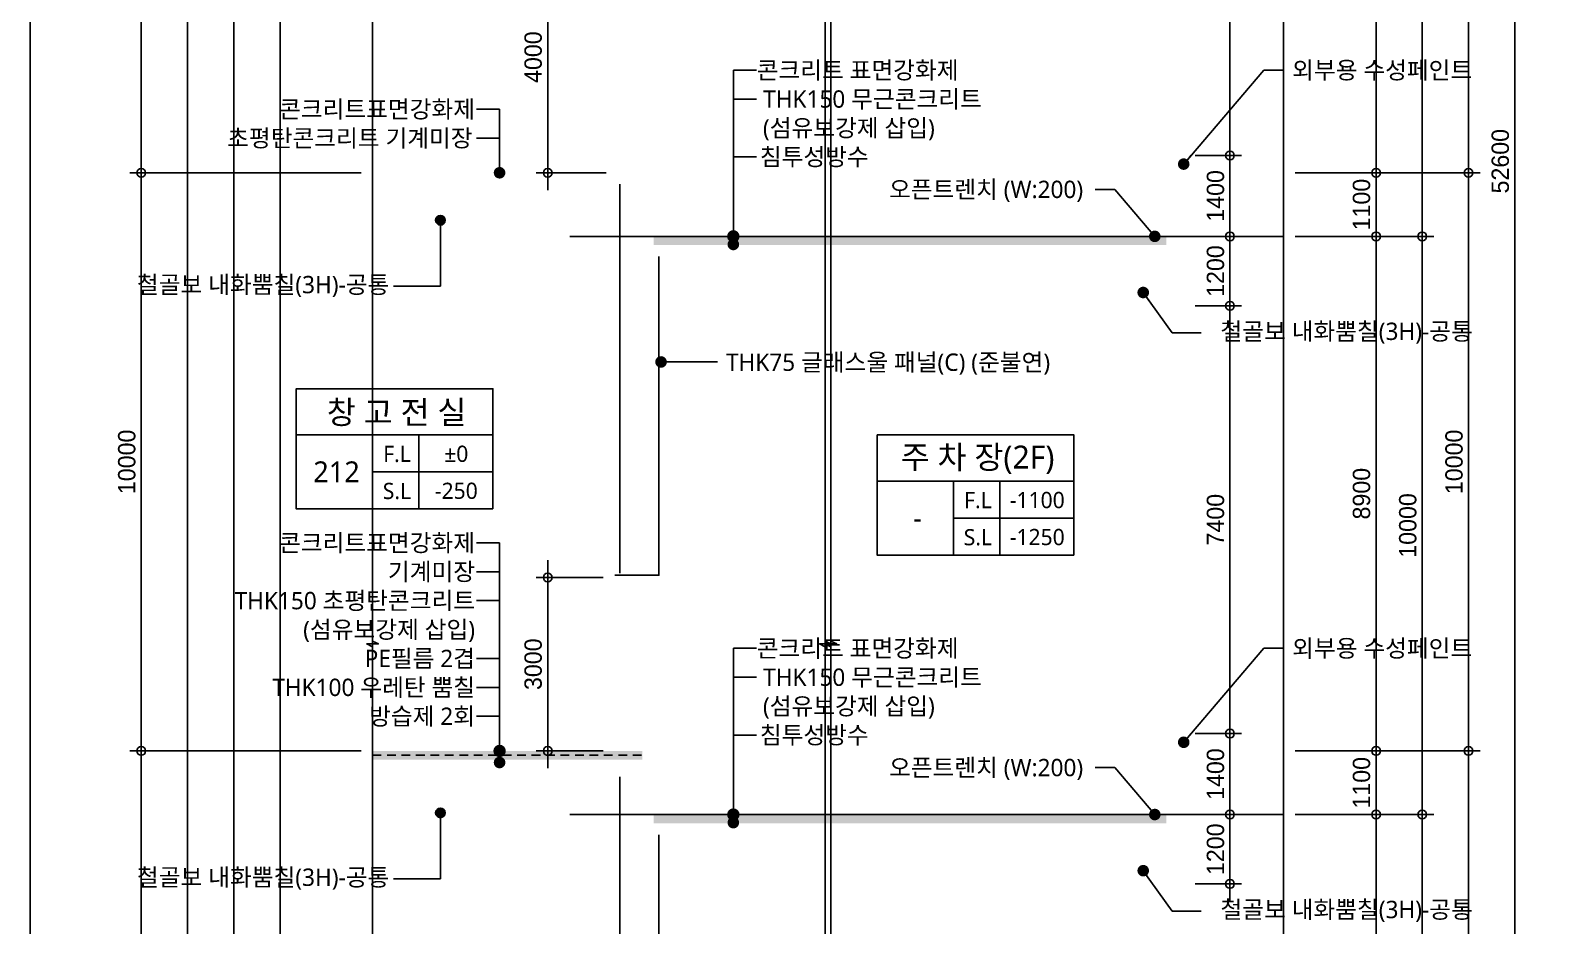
# Model space of a CAD drawing. Header units: millimetres. Extents: x 43197023 to 43466355, y 1341521 to 1420690.
# Drawn here: x 43369823 to 43395993, y 1381917 to 1397405 of the extents above; entities that cross this region are included whole.
import ezdxf
from ezdxf.enums import TextEntityAlignment as Align

# ---------------------------------------------------------------- set-up
doc = ezdxf.new("R2010")
doc.units = ezdxf.units.MM
doc.header["$LTSCALE"] = 1000
doc.header["$MEASUREMENT"] = 0
doc.header["$PDSIZE"] = -10
doc.linetypes.add('HID', pattern=[2.5, 1.5, -1])
doc.layers.get('0').update_dxf_attribs({"linetype": 'CONTINUOUS'})
doc.layers.get('Defpoints').update_dxf_attribs({"color": 171, "linetype": 'CONTINUOUS'})
for name, color, linetype in [('cen', 1, 'CONTINUOUS'), ('HAT', 253, 'CONTINUOUS'), ('INS', 9, 'BATTING'), ('LED', 7, 'CONTINUOUS'), ('NDIM', 7, 'CONTINUOUS'), ('SYM', 7, 'CONTINUOUS'), ('TEXT(MIN)', 7, 'CONTINUOUS'), ('TEXT(실명)', 3, 'CONTINUOUS'), ('TEXT-기입', 6, 'CONTINUOUS'), ('TITLE', 7, 'CONTINUOUS'), ('wire-meshes', 1, 'CONTINUOUS')]:
    doc.layers.add(name, color=color, linetype=linetype)
doc.styles.add('CGS', font='cgse', dxfattribs={"bigfont": 'cgs'})
doc.styles.add('나눔바른고딕', font='NanumBarunGothic.ttf')
doc.linetypes.add('BATTING', pattern='A,0.0001,-0.1,[134,ltypeshp.shx,S=0.1,R=0,X=-0.1,Y=0],-0.2,[134,ltypeshp.shx,S=0.1,R=180,X=0.1,Y=0],-0.1', length=0.4001)
doc.dimstyles.new('NDIM 1200', dxfattribs={"dimscale": 500, "dimtxt": 3, "dimasz": 1, "dimexe": 2, "dimexo": 2, "dimgap": 1, "dimtad": 1, "dimdec": 0, "dimdsep": 46, "dimtxsty": 'CGS', "dimblk": 'DOT0', "dimcen": 1, "dimdle": 8, "dimclrd": 2, "dimclre": 2, "dimclrt": 2, "dimadec": 0, "dimazin": 0, "dimtfac": 1, "dimtdec": 0, "dimtix": 1, "dimtmove": 2, "dimatfit": 3, "dimldrblk": 'DOT0', "dimfxl": 1, "dimtolj": 1, "dimtzin": 0, "dimlwd": -1, "dimlwe": -1, "dimarcsym": 0})

# ---------------------------------------------------------------- blocks, each defined once
blk = doc.blocks.new('DOT0')
blk.add_line((-3, 0), (3, 0))
at = {"color": 6}
blk.add_circle((0, 0), 0.75, dxfattribs=at)
blk = doc.blocks.new('*D148')
at = {"layer": 'Defpoints', "color": 0, "ltscale": 0.4, "transparency": 16777216}
for p in [(43375743, 1384940), (43371743, 1374940), (43375743, 1374940)]:
    blk.add_point(p, dxfattribs=at)
at = {"layer": 'NDIM', "ltscale": 0.4, "transparency": 16777216}
for p, q in [((43375543, 1384940), (43371543, 1384940)), ((43371743, 1384840), (43371743, 1375040)), ((43375543, 1374940), (43371543, 1374940))]:
    blk.add_line(p, q, dxfattribs=at)
at = {"layer": 'NDIM', "ltscale": 0.4, "transparency": 16777216, "xscale": 100, "yscale": 100, "zscale": 100}
for p, rotation in [((43371743, 1384940), 90), ((43371743, 1374940), 270)]:
    blk.add_blockref('DOT0', p, dxfattribs=dict(at, rotation=rotation))
at = {"layer": 'NDIM', "ltscale": 0.4, "transparency": 16777216, "insert": (43371493, 1379940), "char_height": 300, "attachment_point": 5, "rotation": 90, "style": 'CGS'}
blk.add_mtext('\\A1;10000', dxfattribs=at)
blk = doc.blocks.new('*D149')
at = {"layer": 'Defpoints', "color": 0, "ltscale": 0.4, "transparency": 16777216}
for p in [(43375743, 1394940), (43371743, 1384940), (43375743, 1384940)]:
    blk.add_point(p, dxfattribs=at)
at = {"layer": 'NDIM', "ltscale": 0.4, "transparency": 16777216}
for p, q in [((43375543, 1394940), (43371543, 1394940)), ((43371743, 1394840), (43371743, 1385040)), ((43375543, 1384940), (43371543, 1384940))]:
    blk.add_line(p, q, dxfattribs=at)
at = {"layer": 'NDIM', "ltscale": 0.4, "transparency": 16777216, "xscale": 100, "yscale": 100, "zscale": 100}
for p, rotation in [((43371743, 1394940), 90), ((43371743, 1384940), 270)]:
    blk.add_blockref('DOT0', p, dxfattribs=dict(at, rotation=rotation))
at = {"layer": 'NDIM', "ltscale": 0.4, "transparency": 16777216, "insert": (43371493, 1389940), "char_height": 300, "attachment_point": 5, "rotation": 90, "style": 'CGS'}
blk.add_mtext('\\A1;10000', dxfattribs=at)
blk = doc.blocks.new('*D150')
at = {"layer": 'Defpoints', "color": 0, "ltscale": 0.4, "transparency": 16777216}
for p in [(43375743, 1404940), (43371743, 1394940), (43375743, 1394940)]:
    blk.add_point(p, dxfattribs=at)
at = {"layer": 'NDIM', "ltscale": 0.4, "transparency": 16777216}
for p, q in [((43375543, 1404940), (43371543, 1404940)), ((43371743, 1404840), (43371743, 1395040)), ((43375543, 1394940), (43371543, 1394940))]:
    blk.add_line(p, q, dxfattribs=at)
at = {"layer": 'NDIM', "ltscale": 0.4, "transparency": 16777216, "xscale": 100, "yscale": 100, "zscale": 100}
for p, rotation in [((43371743, 1404940), 90), ((43371743, 1394940), 270)]:
    blk.add_blockref('DOT0', p, dxfattribs=dict(at, rotation=rotation))
at = {"layer": 'NDIM', "ltscale": 0.4, "transparency": 16777216, "insert": (43371493, 1399940), "char_height": 300, "attachment_point": 5, "rotation": 90, "style": 'CGS'}
blk.add_mtext('\\A1;10000', dxfattribs=at)
blk = doc.blocks.new('*D160')
at = {"layer": 'Defpoints', "color": 0, "ltscale": 0.4, "transparency": 16777216}
for p in [(43391493, 1416440), (43391493, 1373840), (43395493, 1373840)]:
    blk.add_point(p, dxfattribs=at)
at = {"layer": 'NDIM', "ltscale": 0.4, "transparency": 16777216}
for p, q in [((43391693, 1416440), (43395693, 1416440)), ((43395493, 1416340), (43395493, 1373940)), ((43391693, 1373840), (43395693, 1373840))]:
    blk.add_line(p, q, dxfattribs=at)
at = {"layer": 'NDIM', "ltscale": 0.4, "transparency": 16777216, "xscale": 100, "yscale": 100, "zscale": 100}
for p, rotation in [((43395493, 1416440), 90), ((43395493, 1373840), 270)]:
    blk.add_blockref('DOT0', p, dxfattribs=dict(at, rotation=rotation))
at = {"layer": 'NDIM', "ltscale": 0.4, "transparency": 16777216, "insert": (43395243, 1395140), "char_height": 300, "attachment_point": 5, "rotation": 90, "style": 'CGS'}
blk.add_mtext('\\A1;52600', dxfattribs=at)
blk = doc.blocks.new('*D162')
at = {"layer": 'Defpoints', "color": 0, "ltscale": 0.4, "transparency": 16777216}
for p in [(43391493, 1384940), (43391493, 1374940), (43394693, 1374940)]:
    blk.add_point(p, dxfattribs=at)
at = {"layer": 'NDIM', "ltscale": 0.4, "transparency": 16777216}
for p, q in [((43391693, 1384940), (43394893, 1384940)), ((43394693, 1384840), (43394693, 1375040)), ((43391693, 1374940), (43394893, 1374940))]:
    blk.add_line(p, q, dxfattribs=at)
at = {"layer": 'NDIM', "ltscale": 0.4, "transparency": 16777216, "xscale": 100, "yscale": 100, "zscale": 100}
for p, rotation in [((43394693, 1384940), 90), ((43394693, 1374940), 270)]:
    blk.add_blockref('DOT0', p, dxfattribs=dict(at, rotation=rotation))
at = {"layer": 'NDIM', "ltscale": 0.4, "transparency": 16777216, "insert": (43394443, 1379940), "char_height": 300, "attachment_point": 5, "rotation": 90, "style": 'CGS'}
blk.add_mtext('\\A1;10000', dxfattribs=at)
blk = doc.blocks.new('*D163')
at = {"layer": 'Defpoints', "color": 0, "ltscale": 0.4, "transparency": 16777216}
for p in [(43391493, 1394940), (43391493, 1384940), (43394693, 1384940)]:
    blk.add_point(p, dxfattribs=at)
at = {"layer": 'NDIM', "ltscale": 0.4, "transparency": 16777216}
for p, q in [((43391693, 1394940), (43394893, 1394940)), ((43394693, 1394840), (43394693, 1385040)), ((43391693, 1384940), (43394893, 1384940))]:
    blk.add_line(p, q, dxfattribs=at)
at = {"layer": 'NDIM', "ltscale": 0.4, "transparency": 16777216, "xscale": 100, "yscale": 100, "zscale": 100}
for p, rotation in [((43394693, 1394940), 90), ((43394693, 1384940), 270)]:
    blk.add_blockref('DOT0', p, dxfattribs=dict(at, rotation=rotation))
at = {"layer": 'NDIM', "ltscale": 0.4, "transparency": 16777216, "insert": (43394443, 1389940), "char_height": 300, "attachment_point": 5, "rotation": 90, "style": 'CGS'}
blk.add_mtext('\\A1;10000', dxfattribs=at)
blk = doc.blocks.new('*D164')
at = {"layer": 'Defpoints', "color": 0, "ltscale": 0.4, "transparency": 16777216}
for p in [(43391493, 1404940), (43391493, 1394940), (43394693, 1394940)]:
    blk.add_point(p, dxfattribs=at)
at = {"layer": 'NDIM', "ltscale": 0.4, "transparency": 16777216}
for p, q in [((43391693, 1404940), (43394893, 1404940)), ((43394693, 1404840), (43394693, 1395040)), ((43391693, 1394940), (43394893, 1394940))]:
    blk.add_line(p, q, dxfattribs=at)
at = {"layer": 'NDIM', "ltscale": 0.4, "transparency": 16777216, "xscale": 100, "yscale": 100, "zscale": 100}
for p, rotation in [((43394693, 1404940), 90), ((43394693, 1394940), 270)]:
    blk.add_blockref('DOT0', p, dxfattribs=dict(at, rotation=rotation))
at = {"layer": 'NDIM', "ltscale": 0.4, "transparency": 16777216, "insert": (43394443, 1399940), "char_height": 300, "attachment_point": 5, "rotation": 90, "style": 'CGS'}
blk.add_mtext('\\A1;10000', dxfattribs=at)
blk = doc.blocks.new('*D168')
at = {"layer": 'Defpoints', "color": 0, "ltscale": 0.4, "transparency": 16777216}
for p in [(43391493, 1383840), (43391493, 1373840), (43393893, 1373840)]:
    blk.add_point(p, dxfattribs=at)
at = {"layer": 'NDIM', "ltscale": 0.4, "transparency": 16777216}
for p, q in [((43391693, 1383840), (43394093, 1383840)), ((43393893, 1383740), (43393893, 1373940)), ((43391693, 1373840), (43394093, 1373840))]:
    blk.add_line(p, q, dxfattribs=at)
at = {"layer": 'NDIM', "ltscale": 0.4, "transparency": 16777216, "xscale": 100, "yscale": 100, "zscale": 100}
for p, rotation in [((43393893, 1383840), 90), ((43393893, 1373840), 270)]:
    blk.add_blockref('DOT0', p, dxfattribs=dict(at, rotation=rotation))
at = {"layer": 'NDIM', "ltscale": 0.4, "transparency": 16777216, "insert": (43393643, 1378840), "char_height": 300, "attachment_point": 5, "rotation": 90, "style": 'CGS'}
blk.add_mtext('\\A1;10000', dxfattribs=at)
blk = doc.blocks.new('*D169')
at = {"layer": 'Defpoints', "color": 0, "ltscale": 0.4, "transparency": 16777216}
for p in [(43391493, 1393840), (43391493, 1383840), (43393893, 1383840)]:
    blk.add_point(p, dxfattribs=at)
at = {"layer": 'NDIM', "ltscale": 0.4, "transparency": 16777216}
for p, q in [((43391693, 1393840), (43394093, 1393840)), ((43393893, 1393740), (43393893, 1383940)), ((43391693, 1383840), (43394093, 1383840))]:
    blk.add_line(p, q, dxfattribs=at)
at = {"layer": 'NDIM', "ltscale": 0.4, "transparency": 16777216, "xscale": 100, "yscale": 100, "zscale": 100}
for p, rotation in [((43393893, 1393840), 90), ((43393893, 1383840), 270)]:
    blk.add_blockref('DOT0', p, dxfattribs=dict(at, rotation=rotation))
at = {"layer": 'NDIM', "ltscale": 0.4, "transparency": 16777216, "insert": (43393643, 1388840), "char_height": 300, "attachment_point": 5, "rotation": 90, "style": 'CGS'}
blk.add_mtext('\\A1;10000', dxfattribs=at)
blk = doc.blocks.new('*D170')
at = {"layer": 'Defpoints', "color": 0, "ltscale": 0.4, "transparency": 16777216}
for p in [(43391493, 1403840), (43391493, 1393840), (43393893, 1393840)]:
    blk.add_point(p, dxfattribs=at)
at = {"layer": 'NDIM', "ltscale": 0.4, "transparency": 16777216}
for p, q in [((43391693, 1403840), (43394093, 1403840)), ((43393893, 1403740), (43393893, 1393940)), ((43391693, 1393840), (43394093, 1393840))]:
    blk.add_line(p, q, dxfattribs=at)
at = {"layer": 'NDIM', "ltscale": 0.4, "transparency": 16777216, "xscale": 100, "yscale": 100, "zscale": 100}
for p, rotation in [((43393893, 1403840), 90), ((43393893, 1393840), 270)]:
    blk.add_blockref('DOT0', p, dxfattribs=dict(at, rotation=rotation))
at = {"layer": 'NDIM', "ltscale": 0.4, "transparency": 16777216, "insert": (43393643, 1398840), "char_height": 300, "attachment_point": 5, "rotation": 90, "style": 'CGS'}
blk.add_mtext('\\A1;10000', dxfattribs=at)
blk = doc.blocks.new('*D173')
at = {"layer": 'Defpoints', "color": 0, "ltscale": 0.4, "transparency": 16777216}
for p in [(43391493, 1384940), (43391493, 1383840), (43393093, 1383840)]:
    blk.add_point(p, dxfattribs=at)
at = {"layer": 'NDIM', "ltscale": 0.4, "transparency": 16777216}
for p, q in [((43391693, 1384940), (43393293, 1384940)), ((43393093, 1384840), (43393093, 1383940)), ((43391693, 1383840), (43393293, 1383840))]:
    blk.add_line(p, q, dxfattribs=at)
at = {"layer": 'NDIM', "ltscale": 0.4, "transparency": 16777216, "xscale": 100, "yscale": 100, "zscale": 100}
for p, rotation in [((43393093, 1384940), 90), ((43393093, 1383840), 270)]:
    blk.add_blockref('DOT0', p, dxfattribs=dict(at, rotation=rotation))
at = {"layer": 'NDIM', "ltscale": 0.4, "transparency": 16777216, "insert": (43392843, 1384390), "char_height": 300, "attachment_point": 5, "rotation": 90, "style": 'CGS'}
blk.add_mtext('\\A1;1100', dxfattribs=at)
blk = doc.blocks.new('*D174')
at = {"layer": 'Defpoints', "color": 0, "ltscale": 0.4, "transparency": 16777216}
for p in [(43391493, 1383840), (43391493, 1374940), (43393093, 1374940)]:
    blk.add_point(p, dxfattribs=at)
at = {"layer": 'NDIM', "ltscale": 0.4, "transparency": 16777216}
for p, q in [((43391693, 1383840), (43393293, 1383840)), ((43393093, 1383740), (43393093, 1375040)), ((43391693, 1374940), (43393293, 1374940))]:
    blk.add_line(p, q, dxfattribs=at)
at = {"layer": 'NDIM', "ltscale": 0.4, "transparency": 16777216, "xscale": 100, "yscale": 100, "zscale": 100}
for p, rotation in [((43393093, 1383840), 90), ((43393093, 1374940), 270)]:
    blk.add_blockref('DOT0', p, dxfattribs=dict(at, rotation=rotation))
at = {"layer": 'NDIM', "ltscale": 0.4, "transparency": 16777216, "insert": (43392843, 1379390), "char_height": 300, "attachment_point": 5, "rotation": 90, "style": 'CGS'}
blk.add_mtext('\\A1;8900', dxfattribs=at)
blk = doc.blocks.new('*D175')
at = {"layer": 'Defpoints', "color": 0, "ltscale": 0.4, "transparency": 16777216}
for p in [(43391493, 1394940), (43391493, 1393840), (43393093, 1393840)]:
    blk.add_point(p, dxfattribs=at)
at = {"layer": 'NDIM', "ltscale": 0.4, "transparency": 16777216}
for p, q in [((43391693, 1394940), (43393293, 1394940)), ((43393093, 1394840), (43393093, 1393940)), ((43391693, 1393840), (43393293, 1393840))]:
    blk.add_line(p, q, dxfattribs=at)
at = {"layer": 'NDIM', "ltscale": 0.4, "transparency": 16777216, "xscale": 100, "yscale": 100, "zscale": 100}
for p, rotation in [((43393093, 1394940), 90), ((43393093, 1393840), 270)]:
    blk.add_blockref('DOT0', p, dxfattribs=dict(at, rotation=rotation))
at = {"layer": 'NDIM', "ltscale": 0.4, "transparency": 16777216, "insert": (43392843, 1394390), "char_height": 300, "attachment_point": 5, "rotation": 90, "style": 'CGS'}
blk.add_mtext('\\A1;1100', dxfattribs=at)
blk = doc.blocks.new('*D176')
at = {"layer": 'Defpoints', "color": 0, "ltscale": 0.4, "transparency": 16777216}
for p in [(43391493, 1393840), (43391493, 1384940), (43393093, 1384940)]:
    blk.add_point(p, dxfattribs=at)
at = {"layer": 'NDIM', "ltscale": 0.4, "transparency": 16777216}
for p, q in [((43391693, 1393840), (43393293, 1393840)), ((43393093, 1393740), (43393093, 1385040)), ((43391693, 1384940), (43393293, 1384940))]:
    blk.add_line(p, q, dxfattribs=at)
at = {"layer": 'NDIM', "ltscale": 0.4, "transparency": 16777216, "xscale": 100, "yscale": 100, "zscale": 100}
for p, rotation in [((43393093, 1393840), 90), ((43393093, 1384940), 270)]:
    blk.add_blockref('DOT0', p, dxfattribs=dict(at, rotation=rotation))
at = {"layer": 'NDIM', "ltscale": 0.4, "transparency": 16777216, "insert": (43392843, 1389390), "char_height": 300, "attachment_point": 5, "rotation": 90, "style": 'CGS'}
blk.add_mtext('\\A1;8900', dxfattribs=at)
blk = doc.blocks.new('*D178')
at = {"layer": 'Defpoints', "color": 0, "ltscale": 0.4, "transparency": 16777216}
for p in [(43391493, 1403840), (43391493, 1394940), (43393093, 1394940)]:
    blk.add_point(p, dxfattribs=at)
at = {"layer": 'NDIM', "ltscale": 0.4, "transparency": 16777216}
for p, q in [((43391693, 1403840), (43393293, 1403840)), ((43393093, 1403740), (43393093, 1395040)), ((43391693, 1394940), (43393293, 1394940))]:
    blk.add_line(p, q, dxfattribs=at)
at = {"layer": 'NDIM', "ltscale": 0.4, "transparency": 16777216, "xscale": 100, "yscale": 100, "zscale": 100}
for p, rotation in [((43393093, 1403840), 90), ((43393093, 1394940), 270)]:
    blk.add_blockref('DOT0', p, dxfattribs=dict(at, rotation=rotation))
at = {"layer": 'NDIM', "ltscale": 0.4, "transparency": 16777216, "insert": (43392843, 1399390), "char_height": 300, "attachment_point": 5, "rotation": 90, "style": 'CGS'}
blk.add_mtext('\\A1;8900', dxfattribs=at)
blk = doc.blocks.new('*D184')
at = {"layer": 'Defpoints', "color": 0, "ltscale": 0.4, "transparency": 16777216}
for p in [(43389768, 1395240), (43389768, 1393840), (43390568, 1393840)]:
    blk.add_point(p, dxfattribs=at)
at = {"layer": 'NDIM', "ltscale": 0.4, "transparency": 16777216}
for p, q in [((43389968, 1395240), (43390768, 1395240)), ((43390568, 1395140), (43390568, 1393940)), ((43389968, 1393840), (43390768, 1393840))]:
    blk.add_line(p, q, dxfattribs=at)
at = {"layer": 'NDIM', "ltscale": 0.4, "transparency": 16777216, "xscale": 100, "yscale": 100, "zscale": 100}
for p, rotation in [((43390568, 1395240), 90), ((43390568, 1393840), 270)]:
    blk.add_blockref('DOT0', p, dxfattribs=dict(at, rotation=rotation))
at = {"layer": 'NDIM', "ltscale": 0.4, "transparency": 16777216, "insert": (43390318, 1394540), "char_height": 300, "attachment_point": 5, "rotation": 90, "style": 'CGS'}
blk.add_mtext('\\A1;1400', dxfattribs=at)
blk = doc.blocks.new('*D185')
at = {"layer": 'Defpoints', "color": 0, "ltscale": 0.4, "transparency": 16777216}
for p in [(43389768, 1402640), (43389768, 1395240), (43390568, 1395240)]:
    blk.add_point(p, dxfattribs=at)
at = {"layer": 'NDIM', "ltscale": 0.4, "transparency": 16777216}
for p, q in [((43389968, 1402640), (43390768, 1402640)), ((43390568, 1402540), (43390568, 1395340)), ((43389968, 1395240), (43390768, 1395240))]:
    blk.add_line(p, q, dxfattribs=at)
at = {"layer": 'NDIM', "ltscale": 0.4, "transparency": 16777216, "xscale": 100, "yscale": 100, "zscale": 100}
for p, rotation in [((43390568, 1402640), 90), ((43390568, 1395240), 270)]:
    blk.add_blockref('DOT0', p, dxfattribs=dict(at, rotation=rotation))
at = {"layer": 'NDIM', "ltscale": 0.4, "transparency": 16777216, "insert": (43390318, 1398940), "char_height": 300, "attachment_point": 5, "rotation": 90, "style": 'CGS'}
blk.add_mtext('\\A1;7400', dxfattribs=at)
blk = doc.blocks.new('*D186')
at = {"layer": 'Defpoints', "color": 0, "ltscale": 0.4, "transparency": 16777216}
for p in [(43389768, 1385240), (43389768, 1383840), (43390568, 1383840)]:
    blk.add_point(p, dxfattribs=at)
at = {"layer": 'NDIM', "ltscale": 0.4, "transparency": 16777216}
for p, q in [((43389968, 1385240), (43390768, 1385240)), ((43390568, 1385140), (43390568, 1383940)), ((43389968, 1383840), (43390768, 1383840))]:
    blk.add_line(p, q, dxfattribs=at)
at = {"layer": 'NDIM', "ltscale": 0.4, "transparency": 16777216, "xscale": 100, "yscale": 100, "zscale": 100}
for p, rotation in [((43390568, 1385240), 90), ((43390568, 1383840), 270)]:
    blk.add_blockref('DOT0', p, dxfattribs=dict(at, rotation=rotation))
at = {"layer": 'NDIM', "ltscale": 0.4, "transparency": 16777216, "insert": (43390318, 1384540), "char_height": 300, "attachment_point": 5, "rotation": 90, "style": 'CGS'}
blk.add_mtext('\\A1;1400', dxfattribs=at)
blk = doc.blocks.new('*D187')
at = {"layer": 'Defpoints', "color": 0, "ltscale": 0.4, "transparency": 16777216}
for p in [(43389768, 1392640), (43389768, 1385240), (43390568, 1385240)]:
    blk.add_point(p, dxfattribs=at)
at = {"layer": 'NDIM', "ltscale": 0.4, "transparency": 16777216}
for p, q in [((43389968, 1392640), (43390768, 1392640)), ((43390568, 1392540), (43390568, 1385340)), ((43389968, 1385240), (43390768, 1385240))]:
    blk.add_line(p, q, dxfattribs=at)
at = {"layer": 'NDIM', "ltscale": 0.4, "transparency": 16777216, "xscale": 100, "yscale": 100, "zscale": 100}
for p, rotation in [((43390568, 1392640), 90), ((43390568, 1385240), 270)]:
    blk.add_blockref('DOT0', p, dxfattribs=dict(at, rotation=rotation))
at = {"layer": 'NDIM', "ltscale": 0.4, "transparency": 16777216, "insert": (43390318, 1388940), "char_height": 300, "attachment_point": 5, "rotation": 90, "style": 'CGS'}
blk.add_mtext('\\A1;7400', dxfattribs=at)
blk = doc.blocks.new('*D188')
at = {"layer": 'Defpoints', "color": 0, "ltscale": 0.4, "transparency": 16777216}
for p in [(43389768, 1393840), (43389768, 1392640), (43390568, 1392640)]:
    blk.add_point(p, dxfattribs=at)
at = {"layer": 'NDIM', "ltscale": 0.4, "transparency": 16777216}
for p, q in [((43389968, 1393840), (43390768, 1393840)), ((43390568, 1393740), (43390568, 1392740)), ((43389968, 1392640), (43390768, 1392640))]:
    blk.add_line(p, q, dxfattribs=at)
at = {"layer": 'NDIM', "ltscale": 0.4, "transparency": 16777216, "xscale": 100, "yscale": 100, "zscale": 100}
for p, rotation in [((43390568, 1393840), 90), ((43390568, 1392640), 270)]:
    blk.add_blockref('DOT0', p, dxfattribs=dict(at, rotation=rotation))
at = {"layer": 'NDIM', "ltscale": 0.4, "transparency": 16777216, "insert": (43390318, 1393240), "char_height": 300, "attachment_point": 5, "rotation": 90, "style": 'CGS'}
blk.add_mtext('\\A1;1200', dxfattribs=at)
blk = doc.blocks.new('*D190')
at = {"layer": 'Defpoints', "color": 0, "ltscale": 0.4, "transparency": 16777216}
for p in [(43389768, 1383840), (43389768, 1382640), (43390568, 1382640)]:
    blk.add_point(p, dxfattribs=at)
at = {"layer": 'NDIM', "ltscale": 0.4, "transparency": 16777216}
for p, q in [((43389968, 1383840), (43390768, 1383840)), ((43390568, 1383740), (43390568, 1382740)), ((43389968, 1382640), (43390768, 1382640))]:
    blk.add_line(p, q, dxfattribs=at)
at = {"layer": 'NDIM', "ltscale": 0.4, "transparency": 16777216, "xscale": 100, "yscale": 100, "zscale": 100}
for p, rotation in [((43390568, 1383840), 90), ((43390568, 1382640), 270)]:
    blk.add_blockref('DOT0', p, dxfattribs=dict(at, rotation=rotation))
at = {"layer": 'NDIM', "ltscale": 0.4, "transparency": 16777216, "insert": (43390318, 1383240), "char_height": 300, "attachment_point": 5, "rotation": 90, "style": 'CGS'}
blk.add_mtext('\\A1;1200', dxfattribs=at)
blk = doc.blocks.new('*D191')
at = {"layer": 'Defpoints', "color": 0, "ltscale": 0.4, "transparency": 16777216}
for p in [(43379980, 1398941), (43378770, 1394940), (43379980, 1394940)]:
    blk.add_point(p, dxfattribs=at)
at = {"layer": 'NDIM', "ltscale": 0.4, "transparency": 16777216}
for p, q in [((43379780, 1398941), (43378570, 1398941)), ((43378770, 1398841), (43378770, 1395040)), ((43379780, 1394940), (43378570, 1394940))]:
    blk.add_line(p, q, dxfattribs=at)
at = {"layer": 'NDIM', "ltscale": 0.4, "transparency": 16777216, "xscale": 100, "yscale": 100, "zscale": 100}
for p, rotation in [((43378770, 1398941), 90), ((43378770, 1394940), 270)]:
    blk.add_blockref('DOT0', p, dxfattribs=dict(at, rotation=rotation))
at = {"layer": 'NDIM', "ltscale": 0.4, "transparency": 16777216, "insert": (43378520, 1396940), "char_height": 300, "attachment_point": 5, "rotation": 90, "style": 'CGS'}
blk.add_mtext('\\A1;4000', dxfattribs=at)
blk = doc.blocks.new('*D192')
at = {"layer": 'Defpoints', "color": 0, "ltscale": 0.4, "transparency": 16777216}
for p in [(43379930, 1387940), (43378770, 1384940), (43379930, 1384940)]:
    blk.add_point(p, dxfattribs=at)
at = {"layer": 'NDIM', "ltscale": 0.4, "transparency": 16777216}
for p, q in [((43379730, 1387940), (43378570, 1387940)), ((43378770, 1387840), (43378770, 1385040)), ((43379730, 1384940), (43378570, 1384940))]:
    blk.add_line(p, q, dxfattribs=at)
at = {"layer": 'NDIM', "ltscale": 0.4, "transparency": 16777216, "xscale": 100, "yscale": 100, "zscale": 100}
for p, rotation in [((43378770, 1387940), 90), ((43378770, 1384940), 270)]:
    blk.add_blockref('DOT0', p, dxfattribs=dict(at, rotation=rotation))
at = {"layer": 'NDIM', "ltscale": 0.4, "transparency": 16777216, "insert": (43378520, 1386440), "char_height": 300, "attachment_point": 5, "rotation": 90, "style": 'CGS'}
blk.add_mtext('\\A1;3000', dxfattribs=at)
blk = doc.blocks.new('A$C51E23882')
at = {"layer": 'TITLE'}
blk.add_lwpolyline([(8500, 0), (0, 0), (0, 5200), (8500, 5200)], close=True, dxfattribs=at)
for points in [[(8500, 3200), (0, 3200)], [(3300, 3200), (3300, 0)], [(5300, 3200), (5300, 0)], [(3300, 1600), (8500, 1600)]]:
    blk.add_lwpolyline(points, dxfattribs=at)
at = {"layer": 'TITLE', "style": '나눔바른고딕'}
for s, p in [('F.L', (4352, 2378)), ('S.L', (4352, 778))]:
    blk.add_text(s, height=700, dxfattribs=at).set_placement(p, align=Align.MIDDLE)

msp = doc.modelspace()

# ---------------------------------------------------------------- hatches: boundary and pattern name
at = {"ltscale": 10000}
h = msp.add_hatch(color=256, dxfattribs=at)
h.dxf.hatch_style = 1
edge = h.paths.add_edge_path()
edge.add_arc((43376915.4, 1394119.2), 83.3, -180, 180)
h = msp.add_hatch(color=256, dxfattribs=at)
h.dxf.hatch_style = 1
edge = h.paths.add_edge_path()
edge.add_arc((43376915.4, 1383869.2), 83.3, -180, 180)
at = {"layer": 'HAT'}
h = msp.add_hatch(dxfattribs=at)
h.set_pattern_fill('AR-CONC', color=256)
h.set_pattern_definition([(50, (41001603.34, 2065746.14), (182.184669, -15.9390855), [19.05, -209.55]), (355, (41001603.34, 2065746.14), (-35.243421, 191.056845), [15.24, -167.640584]), (100.451445, (41001618.53, 2065744.81), (146.941247, 175.117752), [16.190009, -178.090245]), (46.1842, (41001603.34, 2065796.94), (271.07904, -42.042328), [28.575, -314.325]), (96.635558, (41001625.93, 2065793.43), (237.404134, 247.426125), [24.285023, -267.135608]), (351.184151, (41001603.34, 2065796.94), (237.404134, 247.426125), [22.859967, -251.459732]), (21, (41001628.74, 2065784.24), (151.614391, -102.265198), [19.05, -209.55]), (326, (41001628.74, 2065784.24), (61.802028, 184.187966), [15.24, -167.64]), (71.451445, (41001641.38, 2065775.72), (213.416419, 81.922769), [16.190009, -178.089938]), (37.5, (41001603.344, 2065746.14), (3.0886033, 84.5550389), [0, -165.608, 0, -170.18, 0, -168.275]), (7.5, (41001603.34, 2065746.14), (66.8196625, 100.1805748), [0, -97.028, 0, -161.798, 0, -64.135]), (327.5, (41001546.7, 2065746.14), (135.5905952, -5.728744), [0, -63.5, 0, -198.12, 0, -262.89]), (317.5, (41001521.3, 2065746.14), (148.1291814, 25.426491), [0, -82.55, 0, -131.572, 0, -186.69])])
h.paths.add_polyline_path([(43380605.4, 1393840.2), (43389467.9, 1393840.2), (43389467.9, 1393690.2), (43380605.4, 1393690.2)])
h = msp.add_hatch(dxfattribs=at)
h.set_pattern_fill('AR-CONC', color=256)
h.set_pattern_definition([(50, (40992540.82, 2056846.14), (182.184669, -15.9390855), [19.05, -209.55]), (355, (40992540.82, 2056846.14), (-35.243421, 191.056845), [15.24, -167.640584]), (100.451445, (40992556, 2056844.81), (146.941247, 175.117752), [16.190009, -178.090245]), (46.1842, (40992540.82, 2056896.94), (271.07904, -42.042328), [28.575, -314.325]), (96.635558, (40992563.4, 2056893.43), (237.404134, 247.426125), [24.285023, -267.135608]), (351.184151, (40992540.82, 2056896.94), (237.404134, 247.426125), [22.859967, -251.459732]), (21, (40992566.22, 2056884.24), (151.614391, -102.265198), [19.05, -209.55]), (326, (40992566.22, 2056884.24), (61.802028, 184.187966), [15.24, -167.64]), (71.451445, (40992578.85, 2056875.72), (213.416419, 81.922769), [16.190009, -178.089938]), (37.5, (40992540.82, 2056846.14), (3.0886033, 84.5550389), [0, -165.608, 0, -170.18, 0, -168.275]), (7.5, (40992540.82, 2056846.14), (66.8196625, 100.1805748), [0, -97.028, 0, -161.798, 0, -64.135]), (327.5, (40992484.18, 2056846.14), (135.5905952, -5.728744), [0, -63.5, 0, -198.12, 0, -262.89]), (317.5, (40992458.78, 2056846.14), (148.1291814, 25.426491), [0, -82.55, 0, -131.572, 0, -186.69])])
h.paths.add_polyline_path([(43375742.9, 1384940.2), (43375742.9, 1384790.2), (43380405.3, 1384790.2), (43380405.3, 1384940.2)])
h = msp.add_hatch(dxfattribs=at)
h.set_pattern_fill('AR-CONC', color=256)
h.set_pattern_definition([(50, (41001603.34, 2055746.14), (182.184669, -15.9390855), [19.05, -209.55]), (355, (41001603.34, 2055746.14), (-35.243421, 191.056845), [15.24, -167.640584]), (100.451445, (41001618.53, 2055744.81), (146.941247, 175.117752), [16.190009, -178.090245]), (46.1842, (41001603.34, 2055796.94), (271.07904, -42.042328), [28.575, -314.325]), (96.635558, (41001625.93, 2055793.43), (237.404134, 247.426125), [24.285023, -267.135608]), (351.184151, (41001603.34, 2055796.94), (237.404134, 247.426125), [22.859967, -251.459732]), (21, (41001628.74, 2055784.24), (151.614391, -102.265198), [19.05, -209.55]), (326, (41001628.74, 2055784.24), (61.802028, 184.187966), [15.24, -167.64]), (71.451445, (41001641.38, 2055775.72), (213.416419, 81.922769), [16.190009, -178.089938]), (37.5, (41001603.344, 2055746.14), (3.0886033, 84.5550389), [0, -165.608, 0, -170.18, 0, -168.275]), (7.5, (41001603.34, 2055746.14), (66.8196625, 100.1805748), [0, -97.028, 0, -161.798, 0, -64.135]), (327.5, (41001546.7, 2055746.14), (135.5905952, -5.728744), [0, -63.5, 0, -198.12, 0, -262.89]), (317.5, (41001521.3, 2055746.14), (148.1291814, 25.426491), [0, -82.55, 0, -131.572, 0, -186.69])])
h.paths.add_polyline_path([(43380605.4, 1383840.2), (43389467.9, 1383840.2), (43389467.9, 1383690.2), (43380605.4, 1383690.2)])
at = {"layer": 'LED'}
h = msp.add_hatch(color=256, dxfattribs=at)
h.dxf.hatch_style = 1
edge = h.paths.add_edge_path()
edge.add_arc((43381980.2, 1393840.2), 108, 0, 360)
h = msp.add_hatch(color=256, dxfattribs=at)
h.dxf.hatch_style = 1
edge = h.paths.add_edge_path()
edge.add_arc((43377938.3, 1384940.2), 108, 0, 360)
h = msp.add_hatch(color=256, dxfattribs=at)
h.dxf.hatch_style = 1
edge = h.paths.add_edge_path()
edge.add_arc((43381980.2, 1383840.2), 108, 0, 360)

# ---------------------------------------------------------------- linework, layer by layer
at = {"layer": 'cen', "ltscale": 10000}
for p, q in [((43379155.4, 1393840.2), (43391492.9, 1393840.2)), ((43379155.4, 1383840.2), (43391492.9, 1383840.2))]:
    msp.add_line(p, q, dxfattribs=at)
at = {"layer": 'Defpoints', "ltscale": 10000}
for points in [[(43425223.4, 1349690.2), (43369823.4, 1349690.2), (43369823.4, 1420690.2), (43425223.4, 1420690.2)], [(43395492.9, 1352890.2), (43371742.9, 1352890.2), (43371742.9, 1420690.2), (43395492.9, 1420690.2)], [(43394692.9, 1353690.2), (43372542.9, 1353690.2), (43372542.9, 1419890.2), (43394692.9, 1419890.2)], [(43393892.9, 1354490.2), (43373342.9, 1354490.2), (43373342.9, 1419090.2), (43393892.9, 1419090.2)], [(43393092.9, 1355290.2), (43374142.9, 1355290.2), (43374142.9, 1418290.2), (43393092.9, 1418290.2)], [(43375742.9, 1356890.2), (43383567.9, 1356890.2), (43383567.9, 1416690.2), (43375742.9, 1416690.2)], [(43383667.9, 1356890.2), (43391492.9, 1356890.2), (43391492.9, 1416690.2), (43383667.9, 1416690.2)]]:
    msp.add_lwpolyline(points, close=True, dxfattribs=at)
at = {"layer": 'INS', "ltscale": 0.09}
for p, q in [((43380017.9, 1388015.2), (43380017.9, 1394740.2)), ((43380017.9, 1378015.2, 1), (43380017.9, 1384490.2, 1))]:
    msp.add_line(p, q, dxfattribs=at)
for points in [[(43379930.4, 1387977.7), (43380692.9, 1387977.7), (43380692.9, 1393490.2)], [(43379930.4, 1377977.7), (43380692.9, 1377977.7), (43380692.9, 1383490.2)]]:
    msp.add_lwpolyline(points, dxfattribs=at)
at = {"layer": 'LED', "ltscale": 10000}
for p, q in [((43376915.4, 1392976.9), (43376915.4, 1394119.2)), ((43376105.2, 1392976.9, 0), (43376915.4, 1392976.9)), ((43376915.4, 1382726.9), (43376915.4, 1383869.2)), ((43376105.2, 1382726.9, 0), (43376915.4, 1382726.9))]:
    msp.add_line(p, q, dxfattribs=at)
for centre in [(43376915.4, 1394119.2), (43376915.4, 1383869.2)]:
    msp.add_circle(centre, 83.3, dxfattribs=at)
at = {"layer": 'SYM', "color": 8}
for points in [[(43375742.9, 1356790.2), (43375742.9, 1386740.2), (43375642.9, 1386790.2), (43375842.9, 1386790.2), (43375742.9, 1386840.2), (43375742.9, 1416790.2)], [(43383567.9, 1356790.2), (43383567.9, 1386740.2), (43383467.9, 1386790.2), (43383667.9, 1386790.2), (43383567.9, 1386840.2), (43383567.9, 1416790.2)], [(43383667.9, 1356790.2), (43383667.9, 1386740.2), (43383567.9, 1386790.2), (43383767.9, 1386790.2), (43383667.9, 1386840.2), (43383667.9, 1416790.2)]]:
    msp.add_lwpolyline(points, dxfattribs=at)
at = {"layer": 'TEXT(MIN)', "ltscale": 10000}
for p, q in [((43382380.2, 1396215.5), (43381980.2, 1396215.5)), ((43377538.2, 1395540.2), (43377938.2, 1395540.2)), ((43382380.2, 1395215.5), (43381980.2, 1395215.5)), ((43377538.3, 1388040.2), (43377938.3, 1388040.2)), ((43377538.3, 1387540.2), (43377938.3, 1387540.2)), ((43377538.3, 1386540.2), (43377938.3, 1386540.2)), ((43382380.2, 1386215.5), (43381980.2, 1386215.5)), ((43377538.3, 1386040.2), (43377938.3, 1386040.2)), ((43377538.3, 1385540.2), (43377938.3, 1385540.2)), ((43382380.2, 1385215.5), (43381980.2, 1385215.5))]:
    msp.add_line(p, q, dxfattribs=at)
at = {"layer": 'wire-meshes', "linetype": 'HID', "ltscale": 0.1}
msp.add_line((43375743.1, 1384865.2), (43380405.4, 1384865.2), dxfattribs=at)

# ---------------------------------------------------------------- block references
at = {"xscale": 0.4, "yscale": 0.4, "zscale": 0.4}
for p in [(43374422.9, 1389125.2), (43384467.9, 1388325.2)]:
    msp.add_blockref('A$C51E23882', p, dxfattribs=at)

# ---------------------------------------------------------------- texts
at = {"layer": 'TEXT(MIN)', "style": '나눔바른고딕'}
for s, p in [('콘크리트 표면강화제', (43385873.7, 1396715.5)), ('외부용 수성페인트', (43394756.3, 1396715.5)), ('THK150 무근콘크리트', (43386276.1, 1396215.5)), ('콘크리트표면강화제', (43377513.6, 1396040.2)), ('(섬유보강제 삽입)', (43385463.5, 1395715.5)), ('초평탄콘크리트 기계미장', (43377471.5, 1395540.2)), ('침투성방수', (43384321.6, 1395215.5)), ('오픈트렌치 (W:200)', (43388028.9, 1394652.9)), ('철골보 내화뿜칠(3H)-공통', (43376032.1, 1393006.2, 0)), ('철골보 내화뿜칠(3H)-공통', (43394766.8, 1392198.3)), ('콘크리트표면강화제', (43377513.6, 1388540.2)), ('기계미장', (43377513.6, 1388040.2)), ('THK150 초평탄콘크리트', (43377513.6, 1387540.2)), ('(섬유보강제 삽입)', (43377513.6, 1387040.2)), ('PE필름 2겹', (43377513.6, 1386540.2)), ('콘크리트 표면강화제', (43385873.7, 1386715.5)), ('외부용 수성페인트', (43394756.3, 1386715.5)), ('THK100 우레탄 뿜칠', (43377513.6, 1386040.2)), ('THK150 무근콘크리트', (43386276.1, 1386215.5)), ('방습제 2회', (43377513.6, 1385540.2)), ('(섬유보강제 삽입)', (43385463.5, 1385715.5)), ('침투성방수', (43384321.6, 1385215.5)), ('오픈트렌치 (W:200)', (43388028.9, 1384652.9)), ('철골보 내화뿜칠(3H)-공통', (43376032.1, 1382756.2, 0)), ('철골보 내화뿜칠(3H)-공통', (43394766.8, 1382198.3))]:
    msp.add_text(s, height=300, dxfattribs=at).set_placement(p, align=Align.MIDDLE_RIGHT)
msp.add_text('THK75 글래스울 패널(C) (준불연)', height=300, dxfattribs=at).set_placement((43381853.2, 1391663.8), align=Align.MIDDLE_LEFT)
at = {"layer": 'TEXT(실명)', "style": '나눔바른고딕'}
for s, p in [('창 고 전 실', (43376158, 1390802.8)), ('주 차 장(2F)', (43386203, 1390002.8))]:
    msp.add_text(s, height=400, dxfattribs=at).set_placement(p, align=Align.MIDDLE)
at = {"layer": 'TEXT-기입', "style": '나눔바른고딕'}
for s, height, p in [('±0', 280, (43377189.4, 1390080.3)), ('212', 360, (43375119.4, 1389770.5)), ('-250', 280, (43377189.4, 1389440.3)), ('-1100', 280, (43387234.3, 1389280.3)), ('-', 360, (43385164.4, 1388970.5)), ('-1250', 280, (43387234.3, 1388640.3))]:
    msp.add_text(s, height=height, dxfattribs=at).set_placement(p, align=Align.MIDDLE)

# ---------------------------------------------------------------- dimensions: what is measured, and where the dimension line sits
at = {"layer": 'NDIM', "ltscale": 0.4}
dim = msp.add_linear_dim(base=(43395492.9, 1373840.2), p1=(43391492.9, 1416440.2), p2=(43391492.9, 1373840.2), angle=270, text='52600', dimstyle='NDIM 1200', override={"dimscale": 100, "dimclrd": 256, "dimclre": 256, "dimclrt": 256}, dxfattribs=at)
dim.commit()
dim.dimension.update_dxf_attribs({"geometry": '*D160', "text_midpoint": (43395242.9, 1395140.2)})
for base, p1, p2, angle, picture, middle in [((43371742.9, 1394940.2), (43375742.9, 1404940.2), (43375742.9, 1394940.2), 270, '*D150', (43371492.9, 1399940.2)), ((43394692.9, 1394940.2), (43391492.9, 1404940.2), (43391492.9, 1394940.2), 270, '*D164', (43394442.9, 1399940.2)), ((43393892.9, 1393840.2), (43391492.9, 1403840.2), (43391492.9, 1393840.2), 270, '*D170', (43393642.9, 1398840.2)), ((43393092.9, 1394940.2), (43391492.9, 1403840.2), (43391492.9, 1394940.2), 90, '*D178', (43392842.9, 1399390.2)), ((43390567.8, 1395240.2), (43389767.9, 1402640.2), (43389767.8, 1395240.2), 90, '*D185', (43390317.8, 1398940.2)), ((43378770.3632, 1394940.1205), (43379980.3632, 1398940.6204), (43379980.3632, 1394940.1205), 90, '*D191', (43378520.3632, 1396940.3705)), ((43390567.8, 1393840.2), (43389767.9, 1395240.2), (43389767.8, 1393840.2), 90, '*D184', (43390317.8, 1394540.2)), ((43371742.9, 1384940.2), (43375742.9, 1394940.2), (43375742.9, 1384940.2), 270, '*D149', (43371492.9, 1389940.2)), ((43394692.9, 1384940.2), (43391492.9, 1394940.2), (43391492.9, 1384940.2), 270, '*D163', (43394442.9, 1389940.2)), ((43393092.9, 1393840.2), (43391492.9, 1394940.2), (43391492.9, 1393840.2), 90, '*D175', (43392842.9, 1394390.2)), ((43390567.8, 1392640.2), (43389767.9, 1393840.2), (43389767.8, 1392640.2), 90, '*D188', (43390317.8, 1393240.2)), ((43393892.9, 1383840.2), (43391492.9, 1393840.2), (43391492.9, 1383840.2), 270, '*D169', (43393642.9, 1388840.2)), ((43393092.9, 1384940.2), (43391492.9, 1393840.2), (43391492.9, 1384940.2), 90, '*D176', (43392842.9, 1389390.2)), ((43390567.8, 1385240.2), (43389767.9, 1392640.2), (43389767.8, 1385240.2), 90, '*D187', (43390317.8, 1388940.2)), ((43378770.4, 1384940.2), (43379930.4, 1387940.2), (43379930.4, 1384940.2), 90, '*D192', (43378520.4, 1386440.2)), ((43390567.8, 1383840.2), (43389767.9, 1385240.2), (43389767.8, 1383840.2), 90, '*D186', (43390317.8, 1384540.2)), ((43371742.9, 1374940.2), (43375742.9, 1384940.2), (43375742.9, 1374940.2), 270, '*D148', (43371492.9, 1379940.2)), ((43394692.9, 1374940.2), (43391492.9, 1384940.2), (43391492.9, 1374940.2), 270, '*D162', (43394442.9, 1379940.2)), ((43393092.9, 1383840.2), (43391492.9, 1384940.2), (43391492.9, 1383840.2), 90, '*D173', (43392842.9, 1384390.2)), ((43390567.8, 1382640.2), (43389767.9, 1383840.2), (43389767.8, 1382640.2), 90, '*D190', (43390317.8, 1383240.2)), ((43393892.9, 1373840.2), (43391492.9, 1383840.2), (43391492.9, 1373840.2), 270, '*D168', (43393642.9, 1378840.2)), ((43393092.9, 1374940.2), (43391492.9, 1383840.2), (43391492.9, 1374940.2), 90, '*D174', (43392842.9, 1379390.2))]:
    dim = msp.add_linear_dim(base=base, p1=p1, p2=p2, angle=angle, dimstyle='NDIM 1200', override={"dimscale": 100, "dimclrd": 256, "dimclre": 256, "dimclrt": 256}, dxfattribs=at)
    dim.commit()
    dim.dimension.update_dxf_attribs({"geometry": picture, "text_midpoint": middle})

# ---------------------------------------------------------------- leaders
at = {"layer": 'LED', "ltscale": 10000}
for points in [[(43381980.2, 1393700.2), (43381980.2, 1396715.5), (43382380.2, 1396715.5)], [(43389767.9, 1395090.2), (43391154.5, 1396715.5), (43391492.9, 1396715.5)], [(43377938.2, 1394940.2), (43377938.2, 1396040.2), (43377538.2, 1396040.2)], [(43389267.9, 1393840.2), (43388574.6, 1394652.9), (43388236.2, 1394652.9)], [(43389067.9, 1392869.2), (43389567.9, 1392169.2), (43390067.9, 1392169.2)], [(43380730.4, 1391668.3), (43381308.2, 1391668.3), (43381708.2, 1391668.3)], [(43377938.3, 1384740.2), (43377938.3, 1388540.2), (43377538.3, 1388540.2)], [(43381980.2, 1383700.2), (43381980.2, 1386715.5), (43382380.2, 1386715.5)], [(43389767.9, 1385090.2), (43391154.5, 1386715.5), (43391492.9, 1386715.5)], [(43389267.9, 1383840.2), (43388574.6, 1384652.9), (43388236.2, 1384652.9)], [(43389067.9, 1382869.2), (43389567.9, 1382169.2), (43390067.9, 1382169.2)]]:
    msp.add_leader(points, dimstyle='NDIM 1200', override={"dimscale": 200, "dimtad": 0, "dimclrd": 256, "dimldrblk": 'Dot'}, dxfattribs=at)

doc.saveas('drawing.dxf')
